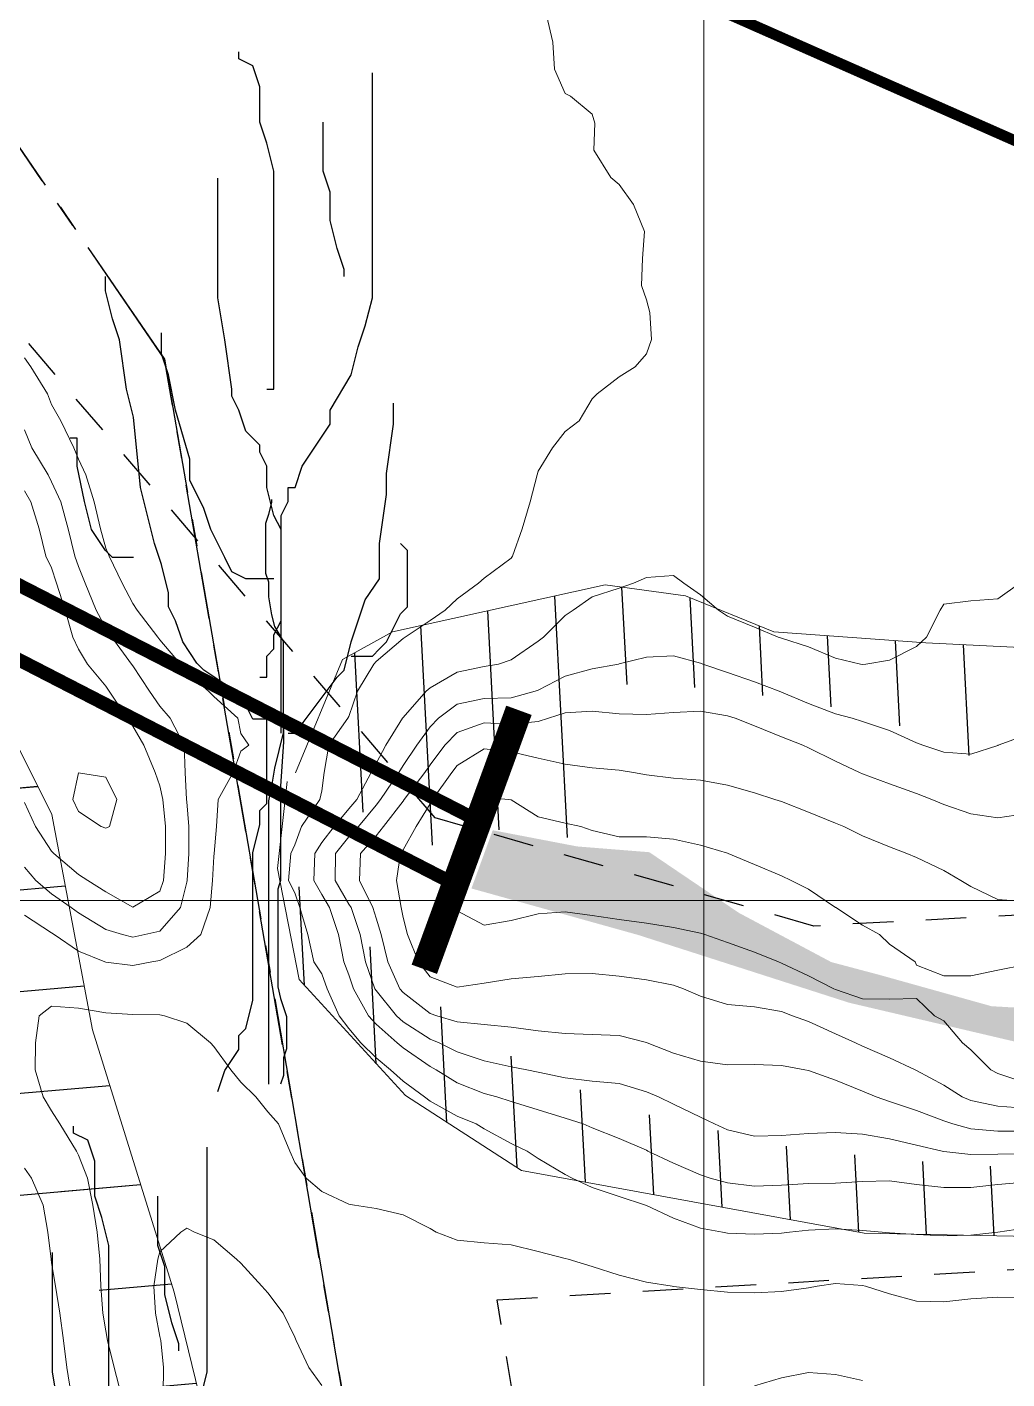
# Model space of a CAD drawing. Header units: centimetres. Extents: x 0 to 642158, y -847 to 649707.
# Drawn here: x 617154.29 to 617172.42, y 621078.54 to 621103.53 of the extents above; entities that cross this region are included whole.
import ezdxf

# ---------------------------------------------------------------- set-up
doc = ezdxf.new("R2010")
doc.units = ezdxf.units.CM
doc.header["$MEASUREMENT"] = 0
for name, pattern in [('CACHE', [9.525, 6.35, -3.175]), ('CENTERX2', [4, 2.5, -0.5, 0.5, -0.5]), ('JIS_02_0.7', [1.35, 0.75, -0.6])]:
    doc.linetypes.add(name, pattern=pattern)
for name, color, linetype, lineweight in [('MEV_environnement_V', 7, 'Continuous', 20), ('MEV_grille', 254, 'Continuous', 9), ('MEV_layout inondation', 5, 'Continuous', 15), ('MEV_schema paysager_V', 7, 'Continuous', 20), ('MEV_vegetal_V', 7, 'Continuous', 25), ('WAL_parcellaire agricole', 7, 'JIS_02_0.7', 25), ('WAL_topographie 0.5', 253, 'Continuous', 20)]:
    doc.layers.add(name, color=color, linetype=linetype, lineweight=lineweight)
doc.layers.add('MEV_hydro_Ha', color=7, linetype='Continuous', lineweight=30, true_color=0x0000f9)
doc.layers.add('SPW_parcellaire cadastral', color=7, linetype='CENTERX2', lineweight=25, true_color=0xff0542)
doc.layers.add('MEV_schema paysager_Ha', color=7, linetype='Continuous', lineweight=25, transparency=0.13)
picture_1 = doc.add_image_def('image2.png', size_in_pixel=(6614, 11023))

# ---------------------------------------------------------------- blocks, each defined once
blk = doc.blocks.new('legende vegetal')
at = {"layer": 'MEV_vegetal_V'}
for points in [[(617158.635, 621096.644), (617158.765, 621096.644), (617158.765, 621100.67), (617158.635, 621101.19), (617158.505, 621101.58), (617158.505, 621102.229), (617158.375, 621102.618), (617158.115, 621102.748), (617158.115, 621102.878)], [(617158.505, 621091.319), (617158.635, 621091.319), (617158.635, 621091.708), (617158.765, 621091.838), (617158.765, 621092.098), (617158.895, 621092.358), (617158.895, 621094.306), (617159.025, 621094.566), (617159.025, 621094.825), (617159.155, 621094.825), (617159.285, 621095.215), (617159.804, 621095.994), (617159.804, 621096.254), (617160.194, 621096.904), (617160.324, 621097.423), (617160.454, 621097.813), (617160.584, 621098.332), (617160.584, 621102.488)], [(617160.064, 621098.722), (617160.064, 621098.852), (617159.934, 621099.242), (617159.804, 621099.761), (617159.804, 621100.281), (617159.675, 621100.67), (617159.675, 621101.58)], [(617158.895, 621090.28), (617158.895, 621094.046), (617158.765, 621094.306), (617158.635, 621094.825), (617158.635, 621095.215), (617158.505, 621095.475), (617158.505, 621095.605), (617158.245, 621095.864), (617158.115, 621096.254), (617157.985, 621096.514), (617157.985, 621096.644), (617157.856, 621097.553), (617157.726, 621098.332), (617157.726, 621100.54)], [(617157.726, 621083.656), (617157.856, 621084.045), (617158.115, 621084.435), (617158.115, 621084.695), (617158.245, 621084.825), (617158.375, 621085.344), (617158.375, 621088.072), (617158.505, 621088.591), (617158.505, 621088.851), (617158.635, 621088.981), (617158.635, 621090.539), (617158.375, 621090.539), (617158.245, 621090.799), (617158.115, 621090.799), (617157.985, 621091.059), (617157.856, 621091.189), (617157.466, 621091.449), (617157.336, 621091.578), (617157.076, 621091.968), (617156.946, 621092.358), (617156.816, 621092.618), (617156.816, 621092.877), (617156.686, 621093.397), (617156.556, 621093.787), (617156.426, 621094.306), (617156.296, 621094.825), (617156.166, 621096.124), (617156.036, 621096.644), (617155.907, 621097.553), (617155.776, 621097.943), (617155.647, 621098.462), (617155.647, 621098.722)], [(617158.765, 621093.137), (617158.245, 621093.137), (617157.985, 621093.267), (617157.856, 621093.527), (617157.595, 621094.046), (617157.466, 621094.436), (617157.206, 621094.956), (617157.206, 621095.345), (617156.946, 621096.254), (617156.816, 621096.904), (617156.686, 621097.293), (617156.686, 621097.683)], [(617159.025, 621090.28), (617159.155, 621090.28), (617159.934, 621091.319), (617160.064, 621091.449), (617160.194, 621091.968), (617160.324, 621092.358), (617160.454, 621092.747), (617160.714, 621093.137), (617160.714, 621093.787), (617160.844, 621094.696), (617160.844, 621095.085), (617160.974, 621095.994), (617160.974, 621096.384)], [(617156.166, 621093.527), (617155.776, 621093.527), (617155.647, 621093.657), (617155.387, 621094.046), (617155.257, 621094.566), (617155.127, 621095.215), (617155.127, 621095.735), (617154.997, 621095.735)], [(617158.669, 621083.791), (617158.669, 621089.032), (617158.724, 621089.305), (617158.778, 621089.633), (617158.942, 621090.288), (617158.942, 621091.981), (617158.778, 621092.253), (617158.724, 621092.472), (617158.669, 621092.8), (617158.669, 621093.072), (617158.614, 621093.236), (617158.614, 621094.164), (617158.669, 621094.328), (617158.724, 621094.546), (617158.724, 621094.601)], [(617160.194, 621091.708), (617160.584, 621091.708), (617160.714, 621091.838), (617160.844, 621091.968), (617161.104, 621092.488), (617161.233, 621092.618), (617161.233, 621093.657), (617161.104, 621093.787)], [(617158.942, 621090.397), (617158.942, 621090.124), (617158.888, 621089.305), (617158.888, 621087.558), (617158.833, 621087.395), (617158.833, 621085.593), (617158.888, 621085.374), (617158.942, 621085.211), (617158.996, 621085.047), (617158.996, 621084.446), (617158.942, 621084.282), (617158.942, 621083.955), (617158.888, 621083.791)], [(617155.578, 621076.785), (617155.708, 621076.785), (617155.708, 621080.811), (617155.578, 621081.33), (617155.449, 621081.72), (617155.449, 621082.369), (617155.319, 621082.759), (617155.059, 621082.889), (617155.059, 621083.019)], [(617155.449, 621071.459), (617155.578, 621071.459), (617155.578, 621071.849), (617155.708, 621071.979), (617155.708, 621072.238), (617155.839, 621072.499), (617155.839, 621074.447), (617155.968, 621074.706), (617155.968, 621074.966), (617156.098, 621074.966), (617156.228, 621075.356), (617156.748, 621076.135), (617156.748, 621076.395), (617157.138, 621077.044), (617157.268, 621077.564), (617157.397, 621077.954), (617157.527, 621078.473), (617157.527, 621082.629)], [(617157.007, 621078.862), (617157.007, 621078.992), (617156.878, 621079.382), (617156.748, 621079.902), (617156.748, 621080.421), (617156.618, 621080.811), (617156.618, 621081.72)], [(617155.839, 621070.42), (617155.839, 621074.187), (617155.708, 621074.447), (617155.578, 621074.966), (617155.578, 621075.356), (617155.449, 621075.616), (617155.449, 621075.745), (617155.188, 621076.005), (617155.059, 621076.395), (617154.929, 621076.655), (617154.929, 621076.785), (617154.799, 621077.693), (617154.669, 621078.473), (617154.669, 621080.681)]]:
    blk.add_lwpolyline(points, dxfattribs=at)
blk = doc.blocks.new('*U114')
at = {"layer": 'MEV_grille', "transparency": 33554687}
blk.add_lwpolyline([(-1338.461, 0), (1338.461, 0)], dxfattribs=at)
blk = doc.blocks.new('*U115')
at = {"layer": 'MEV_grille', "color": 0, "linetype": 'ByBlock', "lineweight": -2, "transparency": 16777216}
blk.add_blockref('*U114', (0, -1300), dxfattribs=at)
blk = doc.blocks.new('*U112')
at = {"layer": 'MEV_grille', "transparency": 33554687}
blk.add_lwpolyline([(0, 1825.476), (0, -1825.476)], dxfattribs=at)
blk = doc.blocks.new('*U113')
at = {"layer": 'MEV_grille', "color": 0, "linetype": 'ByBlock', "lineweight": -2, "transparency": 16777216}
blk.add_blockref('*U112', (1800, 0), dxfattribs=at)

msp = doc.modelspace()

# ---------------------------------------------------------------- hatches: boundary and pattern name
at = {"layer": 'MEV_hydro_Ha'}
h = msp.add_hatch(color=160, dxfattribs=at)
h.dxf.hatch_style = 1
h.paths.add_polyline_path([(617162.909, 621088.68), (617162.515, 621087.604), (617165.597, 621086.745), (617169.503, 621085.491), (617172.872, 621084.701), (617175.165, 621084.665), (617178.283, 621085.919), (617181.077, 621085.958), (617184.518, 621086.529), (617191.793, 621086.817), (617193.763, 621086.602), (617195.412, 621086.1), (617197.347, 621085.919), (617201.038, 621085.705), (617205.676, 621086.141), (617209.083, 621086.694), (617210.615, 621087.206), (617219.947, 621088.726), (617220.191, 621089.753), (617215.067, 621088.677), (617211.651, 621088.19), (617209.701, 621087.8), (617207.164, 621086.822), (617202.772, 621086.531), (617199.014, 621086.286), (617196.331, 621086.921), (617193.793, 621087.359), (617190.719, 621087.408), (617184.912, 621087.115), (617181.301, 621086.921), (617177.919, 621086.73), (617176.329, 621086.297), (617173.822, 621085.331), (617172.135, 621085.427), (617170.062, 621086.006), (617169.17, 621086.243), (617167.462, 621087.153), (617165.806, 621088.274), (617164.47, 621088.381)])
at = {"layer": 'MEV_schema paysager_Ha', "transparency": 33554687}
h = msp.add_hatch(dxfattribs=at)
h.set_pattern_fill('ANSI31', color=60, scale=30, angle=320)
h.paths.add_polyline_path([(617169.617, 620973.194), (617165.143, 620997.552), (617163.049, 621011.729), (617162.573, 621023.432), (617161.336, 621028.189), (617160.67, 621031.995), (617159.432, 621036.467), (617156.475, 621053.969), (617156.906, 621060.001), (617157.984, 621066.14), (617158.414, 621069.802), (617158.199, 621075.295), (617157.014, 621080.142), (617155.505, 621084.988), (617154.751, 621088.973), (617151.842, 621094.789), (617149.148, 621099.205), (617146.994, 621101.252), (617145.377, 621102.544), (617143.546, 621103.621), (617141.391, 621107.391), (617140.307, 621121.334), (617138.581, 621134.515), (617137.596, 621148.681), (617137.947, 621158.301), (617138.342, 621166.601), (617137.255, 621176.482), (617136.069, 621187.153), (617134.618, 621206.801), (617133.841, 621215.056), (617132.235, 621238.569), (617131.105, 621276.162), (617130.662, 621320.72), (617129.383, 621365.826), (617128.171, 621391.821), (617126.408, 621441.701), (617124.527, 621449.888), (617124.527, 621453.399), (617124.884, 621455.482), (617126.075, 621456.85), (617127.265, 621458.873), (617127.265, 621461.254), (617125.649, 621473.672), (617125.524, 621482.896), (617125.025, 621497.979), (617124.776, 621519.544), (617124.92, 621540.094), (617125.983, 621565.584), (617126.337, 621580.453), (617126.163, 621598.374), (617127.186, 621608.874), (617130.532, 621615.192), (617131.834, 621617.887), (617134.298, 621627.22), (617135.042, 621631.96), (617135.135, 621640.047), (617136.158, 621649.713), (617136.911, 621670.5), (617129.26, 621649.205), (617124.61, 621628.36), (617120.259, 621606.016), (617117.259, 621583.371), (617115.237, 621541.083), (617114.562, 621520.401), (617115.536, 621487.717), (617112.094, 621474.528), (617111.291, 621462.83), (617115.078, 621434.173), (617114.685, 621412.686), (617116.517, 621383.817), (617118.213, 621359.713), (617121.633, 621297.519), (617122.293, 621280.379), (617124.809, 621252.783), (617126.661, 621222.595), (617125.403, 621211.007), (617126.795, 621190.875), (617128.52, 621169.158), (617130.485, 621161.793), (617131.444, 621155.186), (617130.649, 621150.827), (617132.125, 621142.753), (617132.79, 621125.456), (617134.954, 621111.319), (617137.702, 621098.468), (617139.749, 621087.381), (617141.795, 621083.246), (617143.417, 621082.42), (617144.557, 621081.575), (617145.493, 621080.194), (617145.463, 621077.083), (617144.023, 621074.463), (617144.278, 621071.03), (617145.295, 621066.579), (617147.455, 621053.531), (617147.76, 621048.137), (617148.575, 621044.067), (617151.222, 621037.452), (617151.12, 621031.956), (617151.633, 621023.148), (617154.427, 621011.658), (617158.897, 620988.919), (617162.537, 620970.568), (617168.729, 620939.186), (617182.921, 620879.156), (617188.263, 620855.446), (617193.71, 620854.003), (617187.498, 620892.108), (617176.811, 620939.879)])
h = msp.add_hatch(dxfattribs=at)
h.set_pattern_fill('ANSI31', color=60, scale=15, angle=320)
h.paths.add_polyline_path([(617169.617, 620973.194), (617165.143, 620997.552), (617163.049, 621011.729), (617162.573, 621023.432), (617161.336, 621028.189), (617160.67, 621031.995), (617159.432, 621036.467), (617156.475, 621053.969), (617156.906, 621060.001), (617157.984, 621066.14), (617158.414, 621069.802), (617158.199, 621075.295), (617157.014, 621080.142), (617155.505, 621084.988), (617154.751, 621088.973), (617151.842, 621094.789), (617149.148, 621099.205), (617146.994, 621101.252), (617145.377, 621102.544), (617143.546, 621103.621), (617141.391, 621107.391), (617140.307, 621121.334), (617138.581, 621134.515), (617137.596, 621148.681), (617137.947, 621158.301), (617138.342, 621166.601), (617137.255, 621176.482), (617136.069, 621187.153), (617134.618, 621206.801), (617133.841, 621215.056), (617132.235, 621238.569), (617131.105, 621276.162), (617130.662, 621320.72), (617129.383, 621365.826), (617128.171, 621391.821), (617126.408, 621441.701), (617124.527, 621449.888), (617124.527, 621453.399), (617124.884, 621455.482), (617126.075, 621456.85), (617127.265, 621458.873), (617127.265, 621461.254), (617125.649, 621473.672), (617125.524, 621482.896), (617125.025, 621497.979), (617124.776, 621519.544), (617124.92, 621540.094), (617125.983, 621565.584), (617126.337, 621580.453), (617126.163, 621598.374), (617127.186, 621608.874), (617130.532, 621615.192), (617131.834, 621617.887), (617134.298, 621627.22), (617135.042, 621631.96), (617135.135, 621640.047), (617136.158, 621649.713), (617136.911, 621670.5), (617132.957, 621648.368), (617129.989, 621627.895), (617123.162, 621605.493), (617122.123, 621583.834), (617121.418, 621540.656), (617120.578, 621519.454), (617120.8, 621487.646), (617120.576, 621474.663), (617119.681, 621463.134), (617121.439, 621434.424), (617121.208, 621413.2), (617123.756, 621383.971), (617124.633, 621359.105), (617126.907, 621297.599), (617127.217, 621280.099), (617128.476, 621252.652), (617130.286, 621222.294), (617130.788, 621212.114), (617133.595, 621189.8), (617133.864, 621168.997), (617134.545, 621163.04), (617136.407, 621155.367), (617136.033, 621153.22), (617137.061, 621150.231), (617136.705, 621143.134), (617138.509, 621125.82), (617138.985, 621114.157), (617141.16, 621102.299), (617147.01, 621090.064), (617151.616, 621087.22), (617153.107, 621084.646), (617154.311, 621082.965), (617155.38, 621081.272), (617156.272, 621077.352), (617156.539, 621073.164), (617152.956, 621057.576), (617153.92, 621035.982), (617159.694, 621019.068), (617160.419, 620997.657), (617177.679, 620920.157), (617193.56, 620854.923), (617187.498, 620892.108)])
h = msp.add_hatch(dxfattribs=at)
h.set_pattern_fill('ANSI31', color=130, scale=10, angle=48)
h.paths.add_polyline_path([(617162.484, 621088.105), (617160.848, 621088.82), (617159.263, 621089.74), (617160.132, 621091.835), (617161.053, 621092.346), (617164.989, 621093.215), (617166.472, 621093.011), (617168.108, 621092.346), (617170.92, 621092.142), (617174.039, 621091.989), (617174.857, 621091.938), (617181.094, 621092.244), (617191.477, 621090.382), (617195.735, 621089.85), (617199.816, 621088.963), (617203.542, 621088.697), (617207.269, 621089.496), (617212.592, 621091.535), (617217.471, 621092.954), (617223.644, 621094.488), (617226.349, 621094.65), (617229.053, 621094.325), (617231.594, 621094.109), (617231.973, 621092.055), (617231.757, 621091.46), (617230.296, 621091.514), (617226.294, 621090.433), (617221.049, 621090.001), (617217.966, 621089.352), (617215.424, 621088.649), (617210.124, 621087.946), (617207.799, 621087.027), (617205.69, 621086.757), (617202.066, 621086.487), (617200.227, 621086.324), (617198.389, 621086.379), (617195.033, 621087.363), (617193.782, 621087.413), (617188.28, 621087.413), (617185.428, 621087.213), (617183.677, 621087.063), (617181.827, 621087.013), (617180.576, 621086.963), (617178.665, 621090.209), (617176.942, 621089.695), (617175.733, 621089.846), (617174.342, 621089.816), (617172.437, 621089.756), (617169.898, 621090.844), (617167.117, 621091.297), (617165.091, 621091.388), (617164.154, 621091.206), (617164.553, 621088.508), (617163.314, 621088.677), (617162.73, 621088.702)])
h = msp.add_hatch(dxfattribs=at)
h.set_pattern_fill('ANSI31', color=130, scale=10, angle=48)
h.paths.add_polyline_path([(617160.268, 621086.84), (617158.927, 621087.972), (617159.329, 621085.919), (617161.294, 621083.775), (617163.438, 621082.391), (617169.78, 621081.23), (617174.381, 621081.141), (617177.195, 621081.677), (617183.135, 621081.722), (617184.743, 621081.588), (617187.055, 621082.342), (617195.627, 621082.141), (617205.263, 621082.541), (617208.665, 621083.017), (617213.496, 621083.561), (617223.091, 621083.834), (617225.132, 621084.038), (617227.174, 621083.97), (617228.535, 621084.378), (617230.712, 621086.214), (617230.916, 621087.575), (617231.393, 621088.663), (617231.393, 621089.207), (617230.576, 621089.683), (617226.629, 621089.615), (617218.328, 621088.595), (617216.899, 621088.323), (617212.544, 621087.575), (617210.23, 621087.167), (617207.372, 621086.35), (617204.582, 621086.078), (617199.887, 621085.738), (617197.641, 621085.738), (617195.396, 621086.146), (617191.857, 621086.758), (617187.087, 621083.938), (617184.447, 621083.576), (617181.031, 621083.214), (617178.236, 621083.783), (617174.614, 621082.566), (617171.842, 621082.463), (617168.66, 621082.771), (617165.272, 621083.541), (617163.882, 621084.183), (617162.693, 621084.788)])

# ---------------------------------------------------------------- linework, layer by layer
at = {"layer": 'MEV_environnement_V', "linetype": 'CACHE', "ltscale": 0.3, "const_width": 0.25}
for points in [[(617120.589, 621099.101), (617139.457, 621100.747), (617162.566, 621088.893)], [(617121.174, 621098.075), (617139.07, 621099.589), (617162.352, 621087.608)]]:
    msp.add_lwpolyline(points, dxfattribs=at)
at = {"layer": 'MEV_layout inondation', "const_width": 0.2}
msp.add_lwpolyline([(617284.343, 621088.996), (617234.522, 621104.967), (617174.916, 621100.392), (617142.145, 621114.857), (617099.357, 621122.893), (617044.82, 621117.795), (617023.623, 621109.699), (616923.471, 621086.246), (616900.942, 621085.199), (616869.556, 621081.82)], dxfattribs=at)
at = {"layer": 'MEV_schema paysager_V', "color": 7, "true_color": 0xffffff}
msp.add_lwpolyline([(617169.617, 620973.194), (617165.143, 620997.552), (617163.049, 621011.729), (617162.573, 621023.432), (617161.336, 621028.189), (617160.67, 621031.995), (617159.432, 621036.467), (617156.475, 621053.969), (617156.906, 621060.001), (617157.984, 621066.14), (617158.414, 621069.802), (617158.199, 621075.295), (617157.014, 621080.142), (617155.505, 621084.988), (617154.751, 621088.973), (617151.842, 621094.789), (617149.148, 621099.205), (617146.994, 621101.252), (617145.377, 621102.544), (617143.546, 621103.621), (617141.391, 621107.391), (617140.307, 621121.334), (617138.581, 621134.515)], dxfattribs=at)
at = {"layer": 'MEV_schema paysager_V', "color": 130}
for points in [[(617159.263, 621089.74), (617160.132, 621091.835), (617161.053, 621092.346), (617164.989, 621093.215), (617166.472, 621093.011), (617168.108, 621092.346), (617170.92, 621092.142), (617174.039, 621091.989), (617174.857, 621091.938), (617181.094, 621092.244), (617191.477, 621090.382), (617195.735, 621089.85), (617199.816, 621088.963), (617203.542, 621088.697), (617207.269, 621089.496), (617212.592, 621091.535), (617217.471, 621092.954), (617223.644, 621094.488), (617223.936, 621094.505)], [(617159.105, 621089.58), (617158.927, 621087.972), (617159.329, 621085.919), (617161.294, 621083.775), (617163.438, 621082.391), (617169.78, 621081.23), (617174.381, 621081.141), (617177.195, 621081.677), (617183.135, 621081.722), (617184.743, 621081.588), (617187.055, 621082.342), (617195.627, 621082.141), (617205.263, 621082.541), (617208.665, 621083.017), (617213.496, 621083.561), (617223.091, 621083.834), (617225.132, 621084.038), (617227.174, 621083.97)]]:
    msp.add_lwpolyline(points, dxfattribs=at)
at = {"layer": 'MEV_schema paysager_V', "const_width": 0.5}
msp.add_lwpolyline([(617163.394, 621090.898), (617161.643, 621086.11)], dxfattribs=at)
at = {"layer": 'SPW_parcellaire cadastral'}
for points in [[(617241.275, 621070.317), (617169.567, 621047.434), (617166.894, 621049.214), (617162.686, 621066.403), (617160.38, 621076.829), (617156.839, 621097.39), (617148.682, 621109.262), (617140.291, 621148.374), (617133.725, 621215.689), (617201.035, 621235.28), (617206.182, 621236.778), (617209.847, 621217.085), (617219.866, 621163.255), (617220.777, 621158.785), (617223.168, 621146.016), (617230.543, 621107.747), (617231.474, 621096.827), (617231.832, 621092.068), (617237.43, 621089.618), (617241.275, 621070.317)], [(617167.025, 621022.532), (617157.998, 621018.267), (617152.584, 621041.787), (617140.914, 621099.632), (617134.675, 621146.597), (617140.291, 621148.374), (617148.682, 621109.262), (617156.839, 621097.39), (617160.38, 621076.829), (617162.686, 621066.403), (617166.894, 621049.214), (617169.567, 621047.434), (617170.605, 621047.194), (617175.726, 621044.879), (617177.873, 621042.565), (617179.433, 621040.006), (617180.083, 621036.101), (617176.672, 621027.88), (617167.025, 621022.532)]]:
    msp.add_lwpolyline(points, dxfattribs=at)
at = {"layer": 'WAL_parcellaire agricole'}
for points in [[(617235.845, 621089.917), (617230.845, 621089.917), (617187.846, 621087.912), (617168.846, 621086.909), (617161.846, 621088.909), (617149.844, 621102.907), (617144.843, 621113.906), (617141.84, 621136.906), (617134.831, 621213.904), (617205.078, 621234.412), (617212.832, 621203.663), (617217.084, 621181.164), (617220.336, 621164.165), (617230.843, 621108.416), (617235.845, 621089.917)], [(617162.989, 621080), (617224.114, 621083.582), (617235.553, 621081.796), (617243.404, 621078.126), (617246.13, 621076.604), (617241.847, 621073.918), (617239.848, 621067.418), (617278.187, 620880.011), (617223.873, 620853.918), (617197.875, 620841.915), (617191.536, 620886.581), (617200.368, 620901.915), (617203.699, 620913.915), (617198.198, 620922.414), (617191.865, 620924.08), (617188.697, 620939.413), (617176.811, 620939.879), (617163.873, 621009.697), (617170.861, 621017.803), (617179.796, 621028.171), (617179.795, 621038.537), (617166.85, 621056.909), (617162.989, 621080)]]:
    msp.add_lwpolyline(points, dxfattribs=at)
at = {"layer": 'WAL_topographie 0.5'}
for points in [[(617163.905, 621103.75), (617164.019, 621103.25), (617164.054, 621102.75), (617164.25, 621102.3), (617164.35, 621102.25), (617164.75, 621101.917), (617164.8, 621101.75), (617164.776, 621101.25), (617165.091, 621100.75), (617165.25, 621100.62), (617165.513, 621100.25), (617165.717, 621099.75), (617165.682, 621099.25), (617165.659, 621098.75), (617165.75, 621098.483), (617165.814, 621098.25), (617165.848, 621097.75), (617165.75, 621097.488), (617165.542, 621097.25), (617165.25, 621097.061), (617164.839, 621096.75), (617164.75, 621096.657), (617164.506, 621096.25), (617164.25, 621096.052), (617164.014, 621095.75), (617163.75, 621095.317), (617163.729, 621095.25), (617163.602, 621094.75), (617163.452, 621094.25), (617163.276, 621093.75), (617163.25, 621093.71), (617162.75, 621093.338), (617162.646, 621093.25), (617162.25, 621092.957), (617162.027, 621092.75), (617161.75, 621092.556), (617161.288, 621092.25), (617161.25, 621092.224), (617160.75, 621091.798), (617160.707, 621091.75), (617160.405, 621091.25), (617160.25, 621090.78), (617160.228, 621090.75), (617159.877, 621090.25), (617159.794, 621089.75), (617159.75, 621089.407), (617159.713, 621089.25), (617159.373, 621088.75), (617159.25, 621088.409), (617159.173, 621088.25), (617159.134, 621087.75), (617159.25, 621087.524), (617159.341, 621087.25), (617159.49, 621086.75), (617159.597, 621086.25), (617159.75, 621086.024), (617159.844, 621085.75), (617160.07, 621085.25), (617160.25, 621085.018), (617160.468, 621084.75), (617160.75, 621084.473), (617161.02, 621084.25), (617161.25, 621084.043), (617161.644, 621083.75), (617161.75, 621083.671), (617162.25, 621083.395), (617162.604, 621083.25), (617162.75, 621083.163), (617163.25, 621082.89), (617163.546, 621082.75), (617163.75, 621082.615), (617164.25, 621082.317), (617164.378, 621082.25), (617164.75, 621082.075), (617165.25, 621081.912), (617165.734, 621081.75), (617165.75, 621081.744), (617166.25, 621081.508), (617166.75, 621081.323), (617167.158, 621081.25), (617167.25, 621081.234), (617167.75, 621081.213), (617168.25, 621081.233), (617168.401, 621081.25), (617168.75, 621081.284), (617169.25, 621081.31), (617169.75, 621081.282), (617170.109, 621081.25), (617170.25, 621081.235), (617170.75, 621081.204), (617171.25, 621081.181), (617171.75, 621081.192), (617172.25, 621081.25), (617172.25, 621081.25), (617172.75, 621081.321)], [(617156.25, 621086.179), (617156.605, 621086.25), (617156.75, 621086.273), (617157.25, 621086.517), (617157.51, 621086.75), (617157.684, 621087.25), (617157.723, 621087.75), (617157.75, 621088.193), (617157.759, 621088.25), (617157.8, 621088.75), (617157.833, 621089.25), (617158.11, 621089.75), (617158.25, 621090.142), (617158.395, 621090.25), (617158.25, 621090.469), (617158.197, 621090.75), (617157.75, 621091.155), (617157.65, 621091.25), (617157.25, 621091.6), (617157.133, 621091.75), (617156.75, 621092.2), (617156.717, 621092.25), (617156.332, 621092.75), (617156.25, 621092.869), (617156.054, 621093.25), (617155.816, 621093.75), (617155.75, 621093.896), (617155.656, 621094.25), (617155.536, 621094.75), (617155.385, 621095.25), (617155.25, 621095.543), (617155.161, 621095.75), (617154.918, 621096.25), (617154.75, 621096.551), (617154.671, 621096.75), (617154.366, 621097.25), (617154.25, 621097.415)], [(617156.25, 621086.703), (617156.473, 621086.75), (617156.75, 621086.816), (617157.135, 621087.25), (617157.25, 621087.721), (617157.256, 621087.75), (617157.288, 621088.25), (617157.29, 621088.75), (617157.25, 621089.203), (617157.246, 621089.25), (617157.223, 621089.75), (617157.2, 621090.25), (617156.943, 621090.75), (617156.75, 621090.973), (617156.563, 621091.25), (617156.25, 621091.718), (617156.228, 621091.75), (617155.866, 621092.25), (617155.75, 621092.418), (617155.576, 621092.75), (617155.37, 621093.25), (617155.25, 621093.553), (617155.182, 621093.75), (617155.055, 621094.25), (617154.919, 621094.75), (617154.75, 621095.124), (617154.683, 621095.25), (617154.382, 621095.75), (617154.25, 621096.082)], [(617156.75, 621087.555), (617156.819, 621087.75), (617156.857, 621088.25), (617156.858, 621088.75), (617156.804, 621089.25), (617156.75, 621089.501), (617156.666, 621089.75), (617156.453, 621090.25), (617156.25, 621090.606), (617156.147, 621090.75), (617155.814, 621091.25), (617155.75, 621091.346), (617155.411, 621091.75), (617155.25, 621092.028), (617155.14, 621092.25), (617155.002, 621092.75), (617154.839, 621093.25), (617154.75, 621093.53), (617154.644, 621093.75), (617154.519, 621094.25), (617154.368, 621094.75), (617154.25, 621094.953)], [(617172.659, 621093.25), (617172.25, 621092.96), (617171.75, 621092.923), (617171.25, 621092.858), (617171.185, 621092.75), (617170.929, 621092.25), (617170.75, 621092.078), (617170.25, 621091.823), (617169.807, 621091.75), (617169.75, 621091.744), (617169.714, 621091.75), (617169.25, 621091.864), (617168.75, 621092.072), (617168.25, 621092.234), (617168.191, 621092.25), (617167.75, 621092.433), (617167.25, 621092.635), (617167.082, 621092.75), (617166.75, 621093.031), (617166.446, 621093.25), (617166.25, 621093.387), (617165.75, 621093.35), (617165.513, 621093.25), (617165.25, 621093.153), (617164.75, 621092.995), (617164.399, 621092.75), (617164.25, 621092.648), (617163.849, 621092.25), (617163.75, 621092.176), (617163.25, 621091.831), (617163.015, 621091.75), (617162.75, 621091.707), (617162.25, 621091.605), (617161.75, 621091.313), (617161.679, 621091.25), (617161.25, 621090.766), (617161.239, 621090.75), (617160.93, 621090.25), (617160.75, 621089.915), (617160.663, 621089.75), (617160.394, 621089.25), (617160.25, 621089.074), (617159.977, 621088.75), (617159.75, 621088.451), (617159.617, 621088.25), (617159.602, 621087.75), (617159.75, 621087.493), (617159.89, 621087.25), (617160.055, 621086.75), (617160.155, 621086.25), (617160.25, 621086.009), (617160.335, 621085.75), (617160.612, 621085.25), (617160.75, 621085.093), (617161.14, 621084.75), (617161.25, 621084.655), (617161.75, 621084.31), (617161.861, 621084.25), (617162.25, 621084.01), (617162.75, 621083.816), (617162.984, 621083.75), (617163.25, 621083.664), (617163.75, 621083.512), (617164.25, 621083.357), (617164.584, 621083.25), (617164.75, 621083.177), (617165.25, 621082.98), (617165.75, 621082.766), (617165.78, 621082.75), (617166.25, 621082.527), (617166.75, 621082.307), (617166.933, 621082.25), (617167.25, 621082.161), (617167.75, 621082.099), (617168.25, 621082.12), (617168.75, 621082.152), (617169.25, 621082.157), (617169.75, 621082.185), (617170.25, 621082.197), (617170.75, 621082.134), (617171.25, 621082.074), (617171.75, 621082.077), (617172.25, 621082.13), (617172.75, 621082.177)], [(617172.75, 621090.432), (617172.259, 621090.25), (617172.25, 621090.247), (617171.75, 621090.084), (617171.25, 621090.122), (617170.862, 621090.25), (617170.75, 621090.295), (617170.25, 621090.527), (617169.75, 621090.691), (617169.559, 621090.75), (617169.25, 621090.835), (617168.75, 621091.026), (617168.25, 621091.234), (617168.208, 621091.25), (617167.75, 621091.425), (617167.25, 621091.596), (617166.796, 621091.75), (617166.75, 621091.771), (617166.25, 621091.903), (617165.75, 621091.879), (617165.25, 621091.755), (617165.233, 621091.75), (617164.75, 621091.665), (617164.25, 621091.527), (617163.75, 621091.272), (617163.693, 621091.25), (617163.25, 621091.13), (617162.75, 621091.118), (617162.25, 621091.008), (617161.904, 621090.75), (617161.75, 621090.589), (617161.503, 621090.25), (617161.25, 621089.877), (617161.17, 621089.75), (617160.836, 621089.25), (617160.75, 621089.144), (617160.425, 621088.75), (617160.25, 621088.559), (617160.003, 621088.25), (617159.993, 621087.75), (617160.25, 621087.315), (617160.29, 621087.25), (617160.456, 621086.75), (617160.555, 621086.25), (617160.729, 621085.75), (617160.75, 621085.716), (617161.126, 621085.25), (617161.25, 621085.139), (617161.75, 621084.818), (617161.917, 621084.75), (617162.25, 621084.585), (617162.75, 621084.419), (617163.25, 621084.309), (617163.538, 621084.25), (617163.75, 621084.207), (617164.25, 621084.103), (617164.75, 621084.041), (617165.25, 621083.999), (617165.75, 621083.845), (617165.977, 621083.75), (617166.25, 621083.617), (617166.75, 621083.376), (617167.011, 621083.25), (617167.25, 621083.141), (617167.75, 621083.025), (617168.25, 621083.035), (617168.75, 621083.076), (617169.25, 621083.091), (617169.75, 621083.059), (617170.25, 621082.975), (617170.75, 621082.859), (617171.222, 621082.75), (617171.25, 621082.744), (617171.75, 621082.687), (617172.25, 621082.69), (617172.75, 621082.698)], [(617172.75, 621088.984), (617172.25, 621088.908), (617171.75, 621088.982), (617171.25, 621089.155), (617171.029, 621089.25), (617170.75, 621089.358), (617170.25, 621089.537), (617169.75, 621089.723), (617169.693, 621089.75), (617169.25, 621089.956), (617168.75, 621090.203), (617168.646, 621090.25), (617168.25, 621090.406), (617167.75, 621090.608), (617167.391, 621090.75), (617167.25, 621090.798), (617166.75, 621090.883), (617166.25, 621090.86), (617165.75, 621090.822), (617165.25, 621090.832), (617164.75, 621090.882), (617164.25, 621090.85), (617163.941, 621090.75), (617163.75, 621090.691), (617163.25, 621090.642), (617162.75, 621090.663), (617162.25, 621090.485), (617162.024, 621090.25), (617161.75, 621089.891), (617161.65, 621089.75), (617161.272, 621089.25), (617161.25, 621089.219), (617160.891, 621088.75), (617160.75, 621088.574), (617160.461, 621088.25), (617160.444, 621087.75), (617160.694, 621087.25), (617160.75, 621087.052), (617160.846, 621086.75), (617160.968, 621086.25), (617161.192, 621085.75), (617161.25, 621085.68), (617161.75, 621085.292), (617161.878, 621085.25), (617162.25, 621085.137), (617162.75, 621085.09), (617163.25, 621085.042), (617163.75, 621084.974), (617164.25, 621084.921), (617164.75, 621084.904), (617165.25, 621084.883), (617165.75, 621084.758), (617165.766, 621084.75), (617166.25, 621084.557), (617166.75, 621084.41), (617167.25, 621084.344), (617167.75, 621084.347), (617168.25, 621084.331), (617168.68, 621084.25), (617168.75, 621084.236), (617169.25, 621084.061), (617169.75, 621083.854), (617170.001, 621083.75), (617170.25, 621083.664), (617170.75, 621083.5), (617171.25, 621083.308), (617171.417, 621083.25), (617171.75, 621083.16), (617172.25, 621083.117), (617172.75, 621083.116)], [(617172.75, 621087.366), (617172.25, 621087.399), (617171.75, 621087.64), (617171.564, 621087.75), (617171.25, 621087.936), (617170.75, 621088.178), (617170.568, 621088.25), (617170.25, 621088.375), (617169.75, 621088.58), (617169.404, 621088.75), (617169.25, 621088.811), (617168.75, 621089.012), (617168.25, 621089.209), (617168.128, 621089.25), (617167.75, 621089.371), (617167.25, 621089.511), (617166.75, 621089.609), (617166.25, 621089.646), (617165.75, 621089.702), (617165.514, 621089.75), (617165.25, 621089.793), (617164.75, 621089.837), (617164.25, 621089.9), (617163.75, 621090.014), (617163.25, 621090.13), (617162.75, 621090.183), (617162.25, 621089.879), (617162.151, 621089.75), (617161.796, 621089.25), (617161.75, 621089.169), (617161.495, 621088.75), (617161.25, 621088.32), (617161.202, 621088.25), (617161.127, 621087.75), (617161.215, 621087.25), (617161.25, 621087.066), (617161.334, 621086.75), (617161.536, 621086.25), (617161.75, 621085.97), (617162.25, 621085.778), (617162.75, 621085.853), (617163.25, 621085.932), (617163.75, 621085.976), (617164.25, 621086.025), (617164.75, 621086.035), (617165.25, 621085.984), (617165.75, 621085.916), (617166.25, 621085.816), (617166.436, 621085.75), (617166.75, 621085.611), (617167.25, 621085.458), (617167.75, 621085.417), (617168.25, 621085.328), (617168.456, 621085.25), (617168.75, 621085.146), (617169.25, 621084.919), (617169.621, 621084.75), (617169.75, 621084.689), (617170.25, 621084.472), (617170.725, 621084.25), (617170.75, 621084.24), (617171.25, 621083.967), (617171.592, 621083.75), (617171.75, 621083.686), (617172.25, 621083.578), (617172.75, 621083.54)], [(617155.75, 621088.719), (617155.82, 621088.75), (617155.956, 621089.25), (617155.75, 621089.659), (617155.25, 621089.743), (617155.144, 621089.25), (617155.25, 621089.027), (617155.669, 621088.75), (617155.75, 621088.719)], [(617154.25, 621089.195), (617154.45, 621088.75), (617154.75, 621088.292), (617154.79, 621088.25), (617155.25, 621087.864), (617155.421, 621087.75), (617155.75, 621087.541), (617156.25, 621087.256), (617156.75, 621087.555)], [(617172.75, 621086.192), (617172.25, 621086.093), (617171.75, 621085.988), (617171.25, 621085.986), (617170.75, 621086.185), (617170.725, 621086.25), (617170.25, 621086.576), (617170.061, 621086.75), (617169.75, 621086.926), (617169.257, 621087.25), (617169.25, 621087.255), (617168.75, 621087.592), (617168.429, 621087.75), (617168.25, 621087.838), (617167.75, 621088.046), (617167.263, 621088.25), (617167.25, 621088.256), (617166.75, 621088.406), (617166.25, 621088.514), (617165.75, 621088.557), (617165.25, 621088.557), (617164.75, 621088.675), (617164.538, 621088.75), (617164.25, 621088.811), (617163.75, 621088.928), (617163.25, 621089.241), (617163.206, 621089.25), (617162.75, 621089.287), (617162.712, 621089.25), (617162.545, 621088.75), (617162.486, 621088.25), (617162.312, 621087.75), (617162.25, 621087.472), (617162.222, 621087.25), (617162.25, 621087.19), (617162.75, 621086.925), (617163.25, 621087.01), (617163.75, 621087.136), (617164.25, 621087.17), (617164.75, 621087.106), (617165.25, 621087.028), (617165.75, 621086.964), (617166.25, 621086.883), (617166.75, 621086.777), (617166.832, 621086.75), (617167.25, 621086.604), (617167.75, 621086.428), (617168.192, 621086.25), (617168.25, 621086.226), (617168.75, 621085.991), (617169.219, 621085.75), (617169.25, 621085.734), (617169.75, 621085.564), (617170.25, 621085.559), (617170.75, 621085.569), (617171.077, 621085.25), (617171.25, 621085.155), (617171.595, 621084.75), (617171.75, 621084.619), (617172.123, 621084.25), (617172.25, 621084.182), (617172.75, 621084.015)], [(617154.25, 621087.996), (617154.458, 621087.75), (617154.75, 621087.504), (617155.11, 621087.25), (617155.25, 621087.151), (617155.75, 621086.846), (617156.061, 621086.75), (617156.25, 621086.703)], [(617154.25, 621087.109), (617154.75, 621086.784), (617154.8, 621086.75), (617155.25, 621086.443), (617155.736, 621086.25), (617155.75, 621086.244), (617156.25, 621086.179)], [(617156.036, 621078.25), (617155.907, 621078.75), (617155.782, 621079.25), (617155.75, 621079.425), (617155.698, 621079.75), (617155.658, 621080.25), (617155.644, 621080.75), (617155.592, 621081.25), (617155.515, 621081.75), (617155.416, 621082.25), (617155.25, 621082.671), (617155.213, 621082.75), (617154.902, 621083.25), (617154.75, 621083.496), (617154.595, 621083.75), (617154.448, 621084.25), (617154.454, 621084.75), (617154.519, 621085.25), (617154.75, 621085.428), (617155.25, 621085.388), (617155.75, 621085.302), (617156.25, 621085.275), (617156.75, 621085.266), (617156.835, 621085.25), (617157.25, 621085.113), (617157.69, 621084.75), (617157.75, 621084.685), (617158.067, 621084.25), (617158.25, 621084.022), (617158.526, 621083.75), (617158.75, 621083.475), (617158.948, 621083.25), (617159.158, 621082.75), (617159.25, 621082.538), (617159.455, 621082.25), (617159.75, 621082), (617160.25, 621081.769), (617160.35, 621081.75), (617160.75, 621081.687), (617161.25, 621081.572), (617161.75, 621081.32), (617161.86, 621081.25), (617162.25, 621081.105), (617162.75, 621081.055), (617163.25, 621081.013), (617163.75, 621080.89), (617164.25, 621080.765), (617164.307, 621080.75), (617164.75, 621080.617), (617165.25, 621080.458), (617165.75, 621080.324), (617166.225, 621080.25), (617166.25, 621080.246), (617166.75, 621080.193), (617167.25, 621080.142), (617167.75, 621080.128), (617168.25, 621080.154), (617168.75, 621080.223), (617168.908, 621080.25), (617169.25, 621080.303), (617169.75, 621080.263), (617169.804, 621080.25), (617170.25, 621080.108), (617170.75, 621079.977), (617171.25, 621079.961), (617171.75, 621080.019), (617172.25, 621080.05), (617172.75, 621080.034)], [(617155.113, 621078.25), (617155.034, 621078.75), (617154.972, 621079.25), (617154.902, 621079.75), (617154.819, 621080.25), (617154.75, 621080.685), (617154.739, 621080.75), (617154.681, 621081.25), (617154.593, 621081.75), (617154.375, 621082.25), (617154.25, 621082.432)], [(617156.815, 621078.25), (617156.818, 621078.75), (617156.767, 621079.25), (617156.75, 621079.319), (617156.669, 621079.75), (617156.641, 621080.25), (617156.716, 621080.75), (617156.75, 621080.888), (617157.137, 621081.25), (617157.25, 621081.324), (617157.393, 621081.25), (617157.75, 621081.11), (617158.172, 621080.75), (617158.25, 621080.677), (617158.638, 621080.25), (617158.75, 621080.131), (617159.035, 621079.75), (617159.25, 621079.312), (617159.274, 621079.25), (617159.507, 621078.75), (617159.75, 621078.415)], [(617167.75, 621078.407), (617168.25, 621078.559), (617168.75, 621078.657), (617169.25, 621078.616), (617169.75, 621078.511)]]:
    msp.add_lwpolyline(points, dxfattribs=at)

# ---------------------------------------------------------------- block references
at = {"layer": 'MEV_grille', "transparency": 33554687}
for name, p in [('*U113', (615366.814, 620593.644)), ('*U115', (616669.481, 622387.381))]:
    msp.add_blockref(name, p, dxfattribs=at)
at = {"layer": 'MEV_vegetal_V'}
msp.add_blockref('legende vegetal', (0.098, 0.193), dxfattribs=at)

# ---------------------------------------------------------------- pictures from other files: only their frames are drawn
image = msp.add_image(picture_1, insert=(616830.845, 620745.783), size_in_units=(429.466, 715.756), dxfattribs=dict(brightness=75))
image.dxf.flags = 7

doc.saveas('drawing.dxf')
